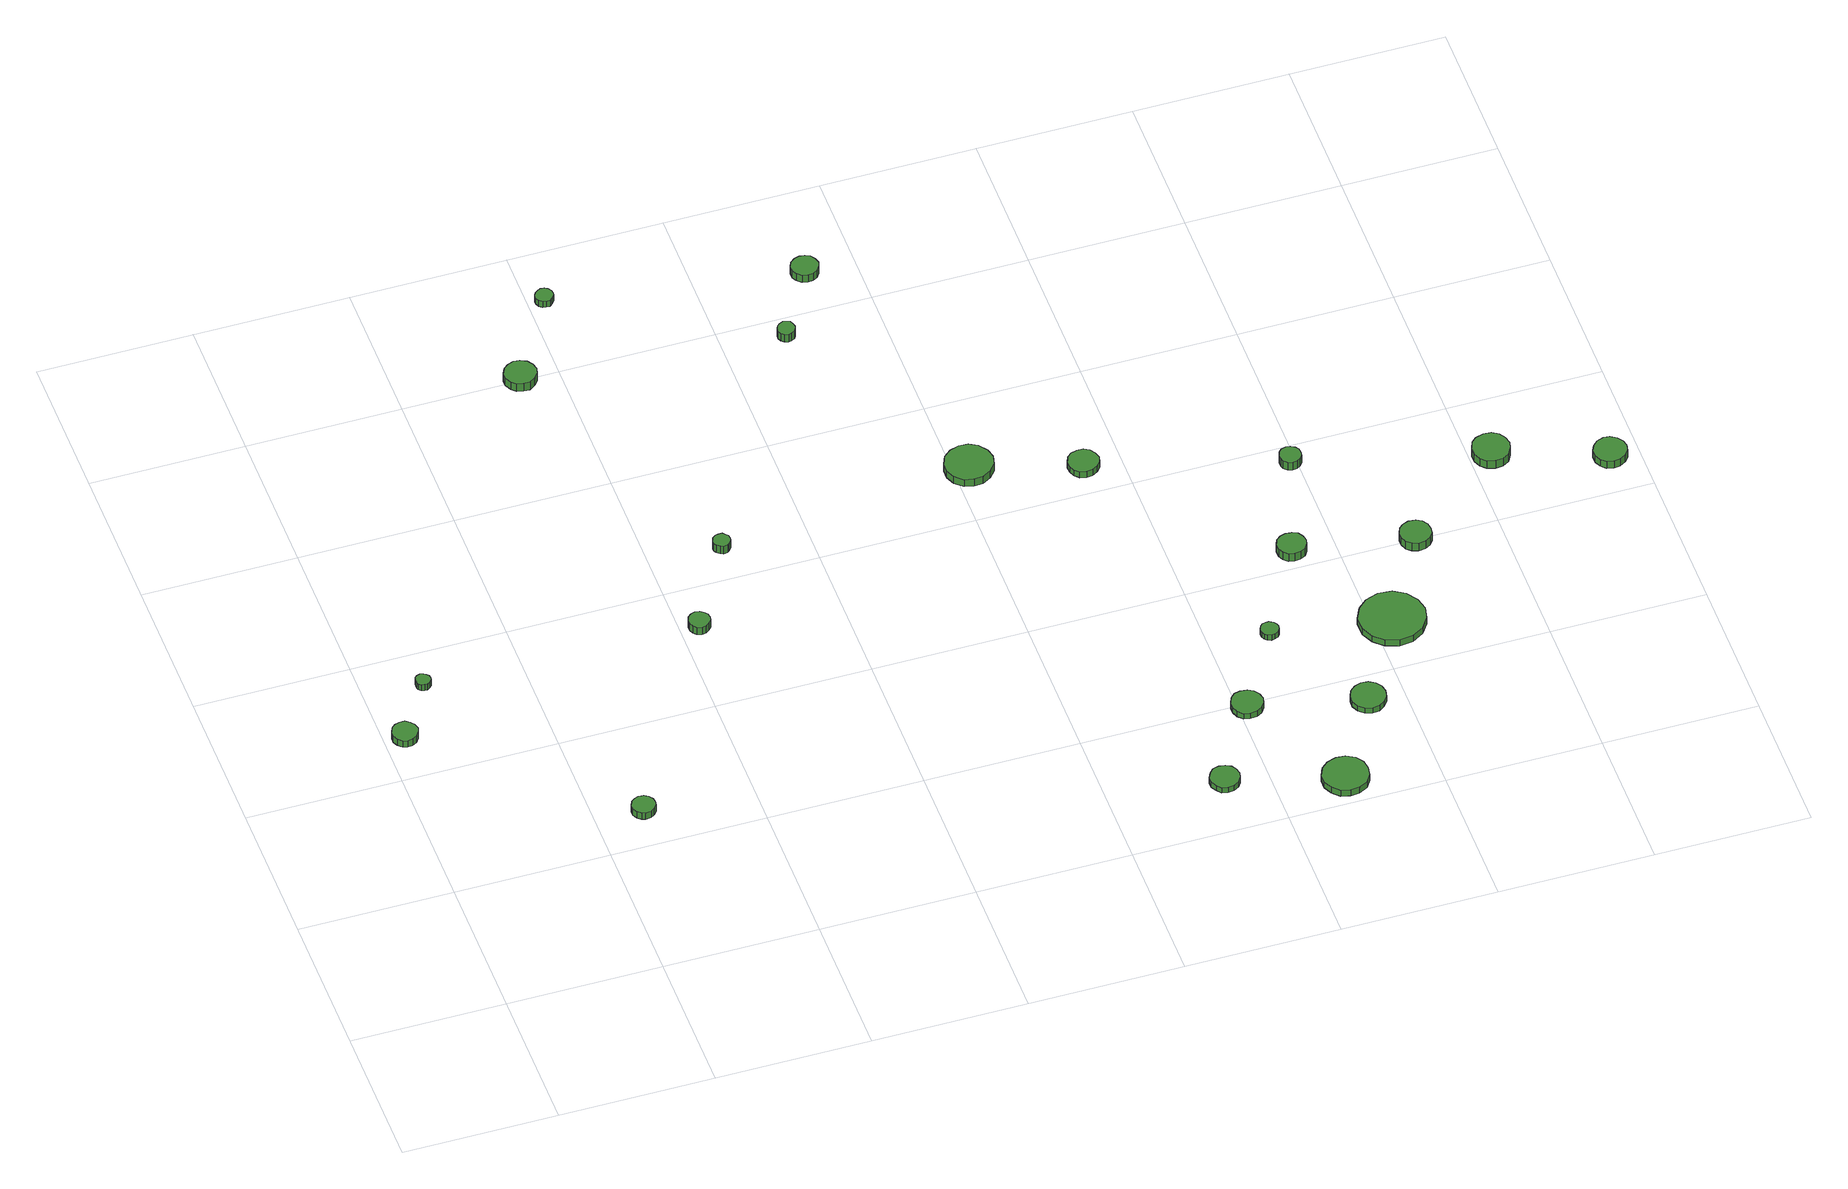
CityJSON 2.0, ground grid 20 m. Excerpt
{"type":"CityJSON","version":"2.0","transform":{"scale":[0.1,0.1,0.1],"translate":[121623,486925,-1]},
"CityObjects":{
"tree1":{"type":"SolitaryVegetationObject","attributes":{"function":"something"},"geometry":[{"type":"MultiSurface","lod":"1","boundaries":[[[0,1,2,3,4,5,6,7,8,9,10,11,12,13,14]],[[15,16,17,18,19,20,21,22,23,24,25,26,27,28,29]],[[0,29,28,1]],[[1,28,27,2]],[[2,27,26,3]],[[3,26,25,4]],[[4,25,24,5]],[[5,24,23,6]],[[6,23,22,7]],[[7,22,21,8]],[[8,21,20,9]],[[9,20,19,10]],[[10,19,18,11]],[[11,18,17,12]],[[12,17,16,13]],[[13,16,15,14]],[[14,15,29,0]]]}]},
"tree2":{"type":"SolitaryVegetationObject","attributes":{"function":"something"},"geometry":[{"type":"MultiSurface","lod":"1","boundaries":[[[30,31,32,33,34,35,36,37,38,39,40,41,42,43,44]],[[45,46,47,48,49,50,51,52,53,54,55,56,57,58,59]],[[30,59,58,31]],[[31,58,57,32]],[[32,57,56,33]],[[33,56,55,34]],[[34,55,54,35]],[[35,54,53,36]],[[36,53,52,37]],[[37,52,51,38]],[[38,51,50,39]],[[39,50,49,40]],[[40,49,48,41]],[[41,48,47,42]],[[42,47,46,43]],[[43,46,45,44]],[[44,45,59,30]]]}]},
"tree3":{"type":"SolitaryVegetationObject","attributes":{"function":"something"},"geometry":[{"type":"MultiSurface","lod":"1","boundaries":[[[60,61,62,63,64,65,66,67,68,69,70,71,72,73,74]],[[75,76,77,78,79,80,81,82,83,84,85,86,87,88,89]],[[60,89,88,61]],[[61,88,87,62]],[[62,87,86,63]],[[63,86,85,64]],[[64,85,84,65]],[[65,84,83,66]],[[66,83,82,67]],[[67,82,81,68]],[[68,81,80,69]],[[69,80,79,70]],[[70,79,78,71]],[[71,78,77,72]],[[72,77,76,73]],[[73,76,75,74]],[[74,75,89,60]]]}]},
"tree4":{"type":"SolitaryVegetationObject","attributes":{"function":"something"},"geometry":[{"type":"MultiSurface","lod":"1","boundaries":[[[90,91,92,93,94,95,96,97,98,99,100,101,102,103,104]],[[105,106,107,108,109,110,111,112,113,114,115,116,117,118,119]],[[90,119,118,91]],[[91,118,117,92]],[[92,117,116,93]],[[93,116,115,94]],[[94,115,114,95]],[[95,114,113,96]],[[96,113,112,97]],[[97,112,111,98]],[[98,111,110,99]],[[99,110,109,100]],[[100,109,108,101]],[[101,108,107,102]],[[102,107,106,103]],[[103,106,105,104]],[[104,105,119,90]]]}]},
"tree5":{"type":"SolitaryVegetationObject","attributes":{"function":"something"},"geometry":[{"type":"MultiSurface","lod":"1","boundaries":[[[120,121,122,123,124,125,126,127,128,129,130,131,132,133,134]],[[135,136,137,138,139,140,141,142,143,144,145,146,147,148,149]],[[120,149,148,121]],[[121,148,147,122]],[[122,147,146,123]],[[123,146,145,124]],[[124,145,144,125]],[[125,144,143,126]],[[126,143,142,127]],[[127,142,141,128]],[[128,141,140,129]],[[129,140,139,130]],[[130,139,138,131]],[[131,138,137,132]],[[132,137,136,133]],[[133,136,135,134]],[[134,135,149,120]]]}]},
"tree6":{"type":"SolitaryVegetationObject","attributes":{"function":"something"},"geometry":[{"type":"MultiSurface","lod":"1","boundaries":[[[150,151,152,153,154,155,156,157,158,159,160,161,162,163,164]],[[165,166,167,168,169,170,171,172,173,174,175,176,177,178,179]],[[150,179,178,151]],[[151,178,177,152]],[[152,177,176,153]],[[153,176,175,154]],[[154,175,174,155]],[[155,174,173,156]],[[156,173,172,157]],[[157,172,171,158]],[[158,171,170,159]],[[159,170,169,160]],[[160,169,168,161]],[[161,168,167,162]],[[162,167,166,163]],[[163,166,165,164]],[[164,165,179,150]]]}]},
"tree7":{"type":"SolitaryVegetationObject","attributes":{"function":"something"},"geometry":[{"type":"MultiSurface","lod":"1","boundaries":[[[180,181,182,183,184,185,186,187,188,189,190,191,192,193,194]],[[195,196,197,198,199,200,201,202,203,204,205,206,207,208,209]],[[180,209,208,181]],[[181,208,207,182]],[[182,207,206,183]],[[183,206,205,184]],[[184,205,204,185]],[[185,204,203,186]],[[186,203,202,187]],[[187,202,201,188]],[[188,201,200,189]],[[189,200,199,190]],[[190,199,198,191]],[[191,198,197,192]],[[192,197,196,193]],[[193,196,195,194]],[[194,195,209,180]]]}]},
"tree8":{"type":"SolitaryVegetationObject","attributes":{"function":"something"},"geometry":[{"type":"MultiSurface","lod":"1","boundaries":[[[210,211,212,213,214,215,216,217,218,219,220,221,222,223,224]],[[225,226,227,228,229,230,231,232,233,234,235,236,237,238,239]],[[210,239,238,211]],[[211,238,237,212]],[[212,237,236,213]],[[213,236,235,214]],[[214,235,234,215]],[[215,234,233,216]],[[216,233,232,217]],[[217,232,231,218]],[[218,231,230,219]],[[219,230,229,220]],[[220,229,228,221]],[[221,228,227,222]],[[222,227,226,223]],[[223,226,225,224]],[[224,225,239,210]]]}]},
"tree9":{"type":"SolitaryVegetationObject","attributes":{"function":"something"},"geometry":[{"type":"MultiSurface","lod":"1","boundaries":[[[240,241,242,243,244,245,246,247,248,249,250,251,252,253,254]],[[255,256,257,258,259,260,261,262,263,264,265,266,267,268,269]],[[240,269,268,241]],[[241,268,267,242]],[[242,267,266,243]],[[243,266,265,244]],[[244,265,264,245]],[[245,264,263,246]],[[246,263,262,247]],[[247,262,261,248]],[[248,261,260,249]],[[249,260,259,250]],[[250,259,258,251]],[[251,258,257,252]],[[252,257,256,253]],[[253,256,255,254]],[[254,255,269,240]]]}]},
"tree10":{"type":"SolitaryVegetationObject","attributes":{"function":"something"},"geometry":[{"type":"MultiSurface","lod":"1","boundaries":[[[270,271,272,273,274,275,276,277,278,279,280,281,282,283,284]],[[285,286,287,288,289,290,291,292,293,294,295,296,297,298,299]],[[270,299,298,271]],[[271,298,297,272]],[[272,297,296,273]],[[273,296,295,274]],[[274,295,294,275]],[[275,294,293,276]],[[276,293,292,277]],[[277,292,291,278]],[[278,291,290,279]],[[279,290,289,280]],[[280,289,288,281]],[[281,288,287,282]],[[282,287,286,283]],[[283,286,285,284]],[[284,285,299,270]]]}]},
"tree11":{"type":"SolitaryVegetationObject","attributes":{"function":"something"},"geometry":[{"type":"MultiSurface","lod":"1","boundaries":[[[300,301,302,303,304,305,306,307,308,309,310,311,312,313,314]],[[315,316,317,318,319,320,321,322,323,324,325,326,327,328,329]],[[300,329,328,301]],[[301,328,327,302]],[[302,327,326,303]],[[303,326,325,304]],[[304,325,324,305]],[[305,324,323,306]],[[306,323,322,307]],[[307,322,321,308]],[[308,321,320,309]],[[309,320,319,310]],[[310,319,318,311]],[[311,318,317,312]],[[312,317,316,313]],[[313,316,315,314]],[[314,315,329,300]]]}]},
"tree12":{"type":"SolitaryVegetationObject","attributes":{"function":"something"},"geometry":[{"type":"MultiSurface","lod":"1","boundaries":[[[330,331,332,333,334,335,336,337,338,339,340,341,342,343,344]],[[345,346,347,348,349,350,351,352,353,354,355,356,357,358,359]],[[330,359,358,331]],[[331,358,357,332]],[[332,357,356,333]],[[333,356,355,334]],[[334,355,354,335]],[[335,354,353,336]],[[336,353,352,337]],[[337,352,351,338]],[[338,351,350,339]],[[339,350,349,340]],[[340,349,348,341]],[[341,348,347,342]],[[342,347,346,343]],[[343,346,345,344]],[[344,345,359,330]]]}]},
"tree13":{"type":"SolitaryVegetationObject","attributes":{"function":"something"},"geometry":[{"type":"MultiSurface","lod":"1","boundaries":[[[360,361,362,363,364,365,366,367,368,369,370,371,372,373,374]],[[375,376,377,378,379,380,381,382,383,384,385,386,387,388,389]],[[360,389,388,361]],[[361,388,387,362]],[[362,387,386,363]],[[363,386,385,364]],[[364,385,384,365]],[[365,384,383,366]],[[366,383,382,367]],[[367,382,381,368]],[[368,381,380,369]],[[369,380,379,370]],[[370,379,378,371]],[[371,378,377,372]],[[372,377,376,373]],[[373,376,375,374]],[[374,375,389,360]]]}]},
"tree14":{"type":"SolitaryVegetationObject","attributes":{"function":"something"},"geometry":[{"type":"MultiSurface","lod":"1","boundaries":[[[390,391,392,393,394,395,396,397,398,399,400,401,402,403,404]],[[405,406,407,408,409,410,411,412,413,414,415,416,417,418,419]],[[390,419,418,391]],[[391,418,417,392]],[[392,417,416,393]],[[393,416,415,394]],[[394,415,414,395]],[[395,414,413,396]],[[396,413,412,397]],[[397,412,411,398]],[[398,411,410,399]],[[399,410,409,400]],[[400,409,408,401]],[[401,408,407,402]],[[402,407,406,403]],[[403,406,405,404]],[[404,405,419,390]]]}]},
"tree15":{"type":"SolitaryVegetationObject","attributes":{"function":"something"},"geometry":[{"type":"MultiSurface","lod":"1","boundaries":[[[420,421,422,423,424,425,426,427,428,429,430,431,432,433,434]],[[435,436,437,438,439,440,441,442,443,444,445,446,447,448,449]],[[420,449,448,421]],[[421,448,447,422]],[[422,447,446,423]],[[423,446,445,424]],[[424,445,444,425]],[[425,444,443,426]],[[426,443,442,427]],[[427,442,441,428]],[[428,441,440,429]],[[429,440,439,430]],[[430,439,438,431]],[[431,438,437,432]],[[432,437,436,433]],[[433,436,435,434]],[[434,435,449,420]]]}]},
"tree16":{"type":"SolitaryVegetationObject","attributes":{"function":"something"},"geometry":[{"type":"MultiSurface","lod":"1","boundaries":[[[450,451,452,453,454,455,456,457,458,459,460,461,462,463,464]],[[465,466,467,468,469,470,471,472,473,474,475,476,477,478,479]],[[450,479,478,451]],[[451,478,477,452]],[[452,477,476,453]],[[453,476,475,454]],[[454,475,474,455]],[[455,474,473,456]],[[456,473,472,457]],[[457,472,471,458]],[[458,471,470,459]],[[459,470,469,460]],[[460,469,468,461]],[[461,468,467,462]],[[462,467,466,463]],[[463,466,465,464]],[[464,465,479,450]]]}]},
"tree17":{"type":"SolitaryVegetationObject","attributes":{"function":"something"},"geometry":[{"type":"MultiSurface","lod":"1","boundaries":[[[480,481,482,483,484,485,486,487,488,489,490,491,492,493,494]],[[495,496,497,498,499,500,501,502,503,504,505,506,507,508,509]],[[480,509,508,481]],[[481,508,507,482]],[[482,507,506,483]],[[483,506,505,484]],[[484,505,504,485]],[[485,504,503,486]],[[486,503,502,487]],[[487,502,501,488]],[[488,501,500,489]],[[489,500,499,490]],[[490,499,498,491]],[[491,498,497,492]],[[492,497,496,493]],[[493,496,495,494]],[[494,495,509,480]]]}]},
"tree18":{"type":"SolitaryVegetationObject","attributes":{"function":"something"},"geometry":[{"type":"MultiSurface","lod":"1","boundaries":[[[510,511,512,513,514,515,516,517,518,519,520,521,522,523,524]],[[525,526,527,528,529,530,531,532,533,534,535,536,537,538,539]],[[510,539,538,511]],[[511,538,537,512]],[[512,537,536,513]],[[513,536,535,514]],[[514,535,534,515]],[[515,534,533,516]],[[516,533,532,517]],[[517,532,531,518]],[[518,531,530,519]],[[519,530,529,520]],[[520,529,528,521]],[[521,528,527,522]],[[522,527,526,523]],[[523,526,525,524]],[[524,525,539,510]]]}]},
"tree19":{"type":"SolitaryVegetationObject","attributes":{"function":"something"},"geometry":[{"type":"MultiSurface","lod":"1","boundaries":[[[540,541,542,543,544,545,546,547,548,549,550,551,552,553,554]],[[555,556,557,558,559,560,561,562,563,564,565,566,567,568,569]],[[540,569,568,541]],[[541,568,567,542]],[[542,567,566,543]],[[543,566,565,544]],[[544,565,564,545]],[[545,564,563,546]],[[546,563,562,547]],[[547,562,561,548]],[[548,561,560,549]],[[549,560,559,550]],[[550,559,558,551]],[[551,558,557,552]],[[552,557,556,553]],[[553,556,555,554]],[[554,555,569,540]]]}]},
"tree20":{"type":"SolitaryVegetationObject","attributes":{"function":"something"},"geometry":[{"type":"MultiSurface","lod":"1","boundaries":[[[570,571,572,573,574,575,576,577,578,579,580,581,582,583,584]],[[585,586,587,588,589,590,591,592,593,594,595,596,597,598,599]],[[570,599,598,571]],[[571,598,597,572]],[[572,597,596,573]],[[573,596,595,574]],[[574,595,594,575]],[[575,594,593,576]],[[576,593,592,577]],[[577,592,591,578]],[[578,591,590,579]],[[579,590,589,580]],[[580,589,588,581]],[[581,588,587,582]],[[582,587,586,583]],[[583,586,585,584]],[[584,585,599,570]]]}]},
"tree21":{"type":"SolitaryVegetationObject","attributes":{"function":"something"},"geometry":[{"type":"MultiSurface","lod":"1","boundaries":[[[600,601,602,603,604,605,606,607,608,609,610,611,612,613,614]],[[615,616,617,618,619,620,621,622,623,624,625,626,627,628,629]],[[600,629,628,601]],[[601,628,627,602]],[[602,627,626,603]],[[603,626,625,604]],[[604,625,624,605]],[[605,624,623,606]],[[606,623,622,607]],[[607,622,621,608]],[[608,621,620,609]],[[609,620,619,610]],[[610,619,618,611]],[[611,618,617,612]],[[612,617,616,613]],[[613,616,615,614]],[[614,615,629,600]]]}]},
"tree22":{"type":"SolitaryVegetationObject","attributes":{"function":"something"},"geometry":[{"type":"MultiSurface","lod":"1","boundaries":[[[630,631,632,633,634,635,636,637,638,639,640,641,642,643,644]],[[645,646,647,648,649,650,651,652,653,654,655,656,657,658,659]],[[630,659,658,631]],[[631,658,657,632]],[[632,657,656,633]],[[633,656,655,634]],[[634,655,654,635]],[[635,654,653,636]],[[636,653,652,637]],[[637,652,651,638]],[[638,651,650,639]],[[639,650,649,640]],[[640,649,648,641]],[[641,648,647,642]],[[642,647,646,643]],[[643,646,645,644]],[[644,645,659,630]]]}]}
},
"vertices":[
[43,468,17],[41,475,17],[37,480,17],[31,484,17],[24,484,17],[18,482,17],[13,478,17],[10,471,17],[10,464,17],[13,458,17],[18,453,17],[24,451,17],[31,452,17],[37,455,17],[41,461,17],[41,461,6],[37,455,6],[31,452,6],[24,451,6],[18,453,6],[13,458,6],[10,464,6],[10,471,6],[13,478,6],[18,482,6],[24,484,6],[31,484,6],[37,480,6],[41,475,6],[43,468,6],
[85,545,16],[84,549,16],[81,552,16],[78,554,16],[74,555,16],[70,554,16],[67,551,16],[66,547,16],[66,543,16],[67,540,16],[70,537,16],[74,536,16],[78,536,16],[81,538,16],[84,541,16],[84,541,6],[81,538,6],[78,536,6],[74,536,6],[70,537,6],[67,540,6],[66,543,6],[66,547,6],[67,551,6],[70,554,6],[74,555,6],[78,554,6],[81,552,6],[84,549,6],[85,545,6],
[276,258,17],[275,264,17],[271,269,17],[266,272,17],[259,273,17],[254,271,17],[249,267,17],[246,261,17],[246,255,17],[249,249,17],[254,245,17],[259,243,17],[266,244,17],[271,247,17],[275,252,17],[275,252,6],[271,247,6],[266,244,6],[259,243,6],[254,245,6],[249,249,6],[246,255,6],[246,261,6],[249,267,6],[254,271,6],[259,273,6],[266,272,6],[271,269,6],[275,264,6],[276,258,6],
[438,534,18],[437,540,18],[433,544,18],[429,547,18],[423,548,18],[417,546,18],[413,542,18],[411,537,18],[411,531,18],[413,526,18],[417,522,18],[423,520,18],[429,521,18],[433,524,18],[437,528,18],[437,528,6],[433,524,6],[429,521,6],[423,520,6],[417,522,6],[413,526,6],[411,531,6],[411,537,6],[413,542,6],[417,546,6],[423,548,6],[429,547,6],[433,544,6],[437,540,6],[438,534,6],
[372,1001,19],[370,1009,19],[365,1016,19],[357,1020,19],[349,1021,19],[341,1018,19],[335,1013,19],[331,1005,19],[331,997,19],[335,989,19],[341,983,19],[349,981,19],[357,981,19],[365,986,19],[370,992,19],[370,992,6],[365,986,6],[357,981,6],[349,981,6],[341,983,6],[335,989,6],[331,997,6],[331,1005,6],[335,1013,6],[341,1018,6],[349,1021,6],[357,1020,6],[365,1016,6],[370,1009,6],[372,1001,6],
[502,648,24],[501,653,24],[498,656,24],[495,659,24],[490,659,24],[486,658,24],[482,655,24],[480,650,24],[480,646,24],[482,642,24],[486,639,24],[490,637,24],[495,638,24],[498,640,24],[501,644,24],[501,644,11],[498,640,11],[495,638,11],[490,637,11],[486,639,11],[482,642,11],[480,646,11],[480,650,11],[482,655,11],[486,658,11],[490,659,11],[495,659,11],[498,656,11],[501,653,11],[502,648,11],
[433,1119,16],[432,1124,16],[429,1128,16],[425,1130,16],[420,1131,16],[416,1129,16],[412,1126,16],[410,1122,16],[410,1117,16],[412,1112,16],[416,1109,16],[420,1108,16],[425,1108,16],[429,1111,16],[432,1115,16],[432,1115,6],[429,1111,6],[425,1108,6],[420,1108,6],[416,1109,6],[412,1112,6],[410,1117,6],[410,1122,6],[412,1126,6],[416,1129,6],[420,1131,6],[425,1130,6],[429,1128,6],[432,1124,6],[433,1119,6],
[964,81,16],[962,89,16],[958,95,16],[951,99,16],[943,100,16],[935,98,16],[930,92,16],[926,85,16],[926,77,16],[930,70,16],[935,64,16],[943,62,16],[951,63,16],[958,67,16],[962,73,16],[962,73,7],[958,67,7],[951,63,7],[943,62,7],[935,64,7],[930,70,7],[926,77,7],[926,85,7],[930,92,7],[935,98,7],[943,100,7],[951,99,7],[958,95,7],[962,89,7],[964,81,7],
[691,967,22],[690,972,22],[688,976,22],[683,978,22],[679,979,22],[674,977,22],[671,974,22],[669,970,22],[669,965,22],[671,961,22],[674,958,22],[679,956,22],[683,957,22],[688,959,22],[690,963,22],[690,963,9],[688,959,9],[683,957,9],[679,956,9],[674,958,9],[671,961,9],[669,965,9],[669,970,9],[671,974,9],[674,977,9],[679,979,9],[683,978,9],[688,976,9],[690,972,9],[691,967,9],
[850,685,18],[847,697,18],[839,708,18],[828,714,18],[816,715,18],[804,711,18],[794,703,18],[789,691,18],[789,679,18],[794,667,18],[804,658,18],[816,655,18],[828,656,18],[839,662,18],[847,672,18],[847,672,6],[839,662,6],[828,656,6],[816,655,6],[804,658,6],[794,667,6],[789,679,6],[789,691,6],[794,703,6],[804,711,6],[816,715,6],[828,714,6],[839,708,6],[847,697,6],[850,685,6],
[754,1066,17],[752,1073,17],[748,1079,17],[742,1082,17],[735,1083,17],[728,1081,17],[722,1076,17],[719,1070,17],[719,1062,17],[722,1056,17],[728,1051,17],[735,1049,17],[742,1050,17],[748,1053,17],[752,1059,17],[752,1059,5],[748,1053,5],[742,1050,5],[735,1049,5],[728,1051,5],[722,1056,5],[719,1062,5],[719,1070,5],[722,1076,5],[728,1081,5],[735,1083,5],[742,1082,5],[748,1079,5],[752,1073,5],[754,1066,5],
[1031,193,16],[1029,201,16],[1024,208,16],[1017,212,16],[1008,213,16],[1000,211,16],[994,205,16],[991,197,16],[991,189,16],[994,181,16],[1000,175,16],[1008,173,16],[1017,174,16],[1024,178,16],[1029,185,16],[1029,185,7],[1024,178,7],[1017,174,7],[1008,173,7],[1000,175,7],[994,181,7],[991,189,7],[991,197,7],[994,205,7],[1000,211,7],[1008,213,7],[1017,212,7],[1024,208,7],[1029,201,7],[1031,193,7],
[1114,39,17],[1112,51,17],[1105,61,17],[1094,67,17],[1082,68,17],[1070,64,17],[1061,56,17],[1056,45,17],[1056,33,17],[1061,22,17],[1070,13,17],[1082,10,17],[1094,11,17],[1105,17,17],[1112,27,17],[1112,27,7],[1105,17,7],[1094,11,7],[1082,10,7],[1070,13,7],[1061,22,7],[1056,33,7],[1056,45,7],[1061,56,7],[1070,64,7],[1082,68,7],[1094,67,7],[1105,61,7],[1112,51,7],[1114,39,7],
[972,645,16],[970,653,16],[965,660,16],[958,664,16],[950,664,16],[942,662,16],[936,657,16],[933,649,16],[933,641,16],[936,634,16],[942,628,16],[950,626,16],[958,627,16],[965,631,16],[970,637,16],[970,637,6],[965,631,6],[958,627,6],[950,626,6],[942,628,6],[936,634,6],[933,641,6],[933,649,6],[936,657,6],[942,662,6],[950,664,6],[958,664,6],[965,660,6],[970,653,6],[972,645,6],
[1088,304,15],[1087,308,15],[1084,312,15],[1079,315,15],[1075,315,15],[1070,314,15],[1067,311,15],[1065,306,15],[1065,301,15],[1067,297,15],[1070,294,15],[1075,292,15],[1079,293,15],[1084,295,15],[1087,299,15],[1087,299,6],[1084,295,6],[1079,293,6],[1075,292,6],[1070,294,6],[1067,297,6],[1065,301,6],[1065,306,6],[1067,311,6],[1070,314,6],[1075,315,6],[1079,315,6],[1084,312,6],[1087,308,6],[1088,304,6],
[1176,159,15],[1174,168,15],[1169,175,15],[1161,180,15],[1152,181,15],[1143,178,15],[1136,172,15],[1132,163,15],[1132,154,15],[1136,145,15],[1143,139,15],[1152,136,15],[1161,137,15],[1169,142,15],[1174,149,15],[1174,149,6],[1169,142,6],[1161,137,6],[1152,136,6],[1143,139,6],[1136,145,6],[1132,154,6],[1132,163,6],[1136,172,6],[1143,178,6],[1152,181,6],[1161,180,6],[1169,175,6],[1174,168,6],[1176,159,6],
[1165,429,19],[1163,436,19],[1159,443,19],[1152,446,19],[1144,447,19],[1137,445,19],[1131,440,19],[1128,433,19],[1128,425,19],[1131,418,19],[1137,413,19],[1144,411,19],[1152,412,19],[1159,415,19],[1163,422,19],[1163,422,6],[1159,415,6],[1152,412,6],[1144,411,6],[1137,413,6],[1131,418,6],[1128,425,6],[1128,433,6],[1131,440,6],[1137,445,6],[1144,447,6],[1152,446,6],[1159,443,6],[1163,436,6],[1165,429,6],
[1266,276,16],[1262,293,16],[1252,307,16],[1237,316,16],[1219,318,16],[1202,312,16],[1190,301,16],[1182,285,16],[1182,267,16],[1190,251,16],[1202,240,16],[1219,234,16],[1237,236,16],[1252,245,16],[1262,259,16],[1262,259,6],[1252,245,6],[1237,236,6],[1219,234,6],[1202,240,6],[1190,251,6],[1182,267,6],[1182,285,6],[1190,301,6],[1202,312,6],[1219,318,6],[1237,316,6],[1252,307,6],[1262,293,6],[1266,276,6],
[1205,570,22],[1204,576,22],[1201,580,22],[1196,583,22],[1190,584,22],[1184,582,22],[1180,578,22],[1178,573,22],[1178,567,22],[1180,562,22],[1184,558,22],[1190,556,22],[1196,557,22],[1201,560,22],[1204,564,22],[1204,564,9],[1201,560,9],[1196,557,9],[1190,556,9],[1184,558,9],[1180,562,9],[1178,567,9],[1178,573,9],[1180,578,9],[1184,582,9],[1190,584,9],[1196,583,9],[1201,580,9],[1204,576,9],[1205,570,9],
[1314,399,20],[1313,407,20],[1308,414,20],[1301,418,20],[1292,419,20],[1284,416,20],[1278,411,20],[1275,403,20],[1275,395,20],[1278,387,20],[1284,382,20],[1292,379,20],[1301,380,20],[1308,384,20],[1313,391,20],[1313,391,7],[1308,384,7],[1301,380,7],[1292,379,7],[1284,382,7],[1278,387,7],[1275,395,7],[1275,403,7],[1278,411,7],[1284,416,7],[1292,419,7],[1301,418,7],[1308,414,7],[1313,407,7],[1314,399,7],
[1451,508,19],[1449,518,19],[1444,526,19],[1435,531,19],[1425,532,19],[1415,529,19],[1408,523,19],[1404,513,19],[1404,503,19],[1408,494,19],[1415,487,19],[1425,484,19],[1435,485,19],[1444,490,19],[1449,499,19],[1449,499,6],[1444,490,6],[1435,485,6],[1425,484,6],[1415,487,6],[1408,494,6],[1404,503,6],[1404,513,6],[1408,523,6],[1415,529,6],[1425,532,6],[1435,531,6],[1444,526,6],[1449,518,6],[1451,508,6],
[1585,461,17],[1583,469,17],[1578,476,17],[1570,481,17],[1562,482,17],[1553,479,17],[1547,473,17],[1543,465,17],[1543,456,17],[1547,448,17],[1553,442,17],[1562,440,17],[1570,441,17],[1578,445,17],[1583,452,17],[1583,452,5],[1578,445,5],[1570,441,5],[1562,440,5],[1553,442,5],[1547,448,5],[1543,456,5],[1543,465,5],[1547,473,5],[1553,479,5],[1562,482,5],[1570,481,5],[1578,476,5],[1583,469,5],[1585,461,5]
]}
